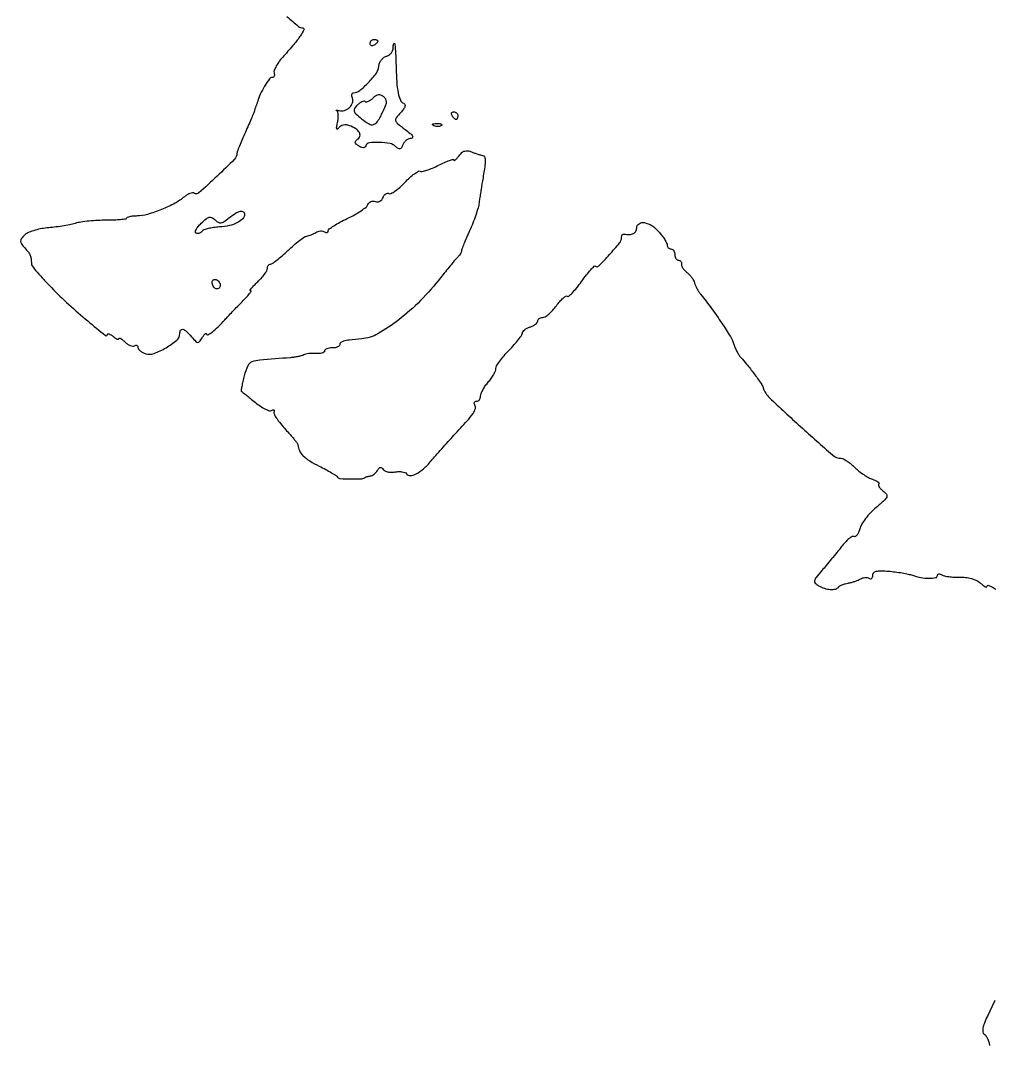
# Model space of a CAD drawing. Extents: x 1 to 578, y 1 to 707.
# Drawn here: x 18.1 to 272.7, y 85.8 to 355 of the extents above; entities that cross this region are included whole.
import ezdxf

# ---------------------------------------------------------------- set-up
doc = ezdxf.new("R2010")
doc.units = 0

msp = doc.modelspace()

# ---------------------------------------------------------------- linework, layer by layer
for points in [[(88.129661, 356.015531, 0.008142), (91.191244, 353.426601, 0.168021), (92.306704, 353.015973, -0.546807), (92.583296, 352.565065, -0.036999), (91.670462, 350.987345, -0.024926), (89.92121, 348.678295, -0.010034), (87.316183, 345.697539, 0.023707), (86.211319, 344.361298, 0.031176), (85.342912, 343.039177, 0.032206), (84.782765, 341.892609, 0.179853), (84.759806, 341.220581, -0.068961), (84.846695, 340.753823, -0.112034), (84.776074, 340.358546, -0.144661), (84.562041, 340.097767, -0.150165), (84.243848, 340, 0.242336), (83.520466, 339.627523, 0.018452), (82.272866, 337.735223, 0.0256), (81.122472, 335.60316, 0.046921), (80.446359, 333.75, -0.012471), (80.352917, 333.426271, -0.009258), (80.234243, 333.073437, -0.00937), (80.109771, 332.744461, -0.020802), (80, 332.5, 0.024315), (79.892255, 332.255471, 0.011072), (79.774328, 331.926563, 0.010934), (79.665085, 331.573729, 0.014767), (79.582818, 331.25, -0.042599), (79.427821, 330.756762, -0.002441), (78.816199, 329.287659, -0.003711), (78.065703, 327.545702, -0.002716), (77.207818, 325.622882, 0.004637), (76.361974, 323.707309, 0.006591), (75.648546, 321.988147, 0.003919), (75.080101, 320.532668, 0.091378), (75, 320.098035, -0.198625), (74.359598, 318.549545, -0.007499), (69.775315, 314.090893, -0.005933), (64.997521, 309.687486, -0.333153), (63.861746, 309.585446, 0.155345), (63.360997, 309.710829, 0.064497), (62.668579, 309.576447, 0.055267), (61.905499, 309.225623, 0.046259), (61.186987, 308.697547, -0.059721), (58.769512, 307.018859, -0.025384), (55.191118, 305.347761, -0.025198), (51.499889, 304.059642, -0.067298), (48.75, 303.641291, 0.018745), (47.695855, 303.584238, 0.030237), (46.807527, 303.448151, 0.03086), (46.15282, 303.264015, 0.318442), (45.999029, 303.047841, -0.373474), (45.809942, 302.830782, -0.010094), (44.456442, 302.668801, -0.016216), (42.761646, 302.555942, -0.009793), (40.749029, 302.5268, 0.014178), (38.519446, 302.474955, 0.011885), (36.160652, 302.296832, 0.012056), (34.012154, 302.030678, 0.031987), (32.5, 301.706297, -0.019526), (31.04065, 301.355014, -0.008614), (29.087935, 300.999794, -0.008511), (27.002405, 300.693775, -0.011322), (25.097226, 300.491009, 0.028379), (23.29946, 300.237427, 0.028206), (21.538216, 299.781569, 0.029397), (20.050098, 299.207047, 0.089785), (19.164068, 298.592639, 0.033903), (18.355459, 297.666253, 0.170229), (18.147, 297.021295, 0.153025), (18.376484, 296.347593, 0.025897), (19.245583, 295.281128, -0.018607), (20.217384, 294.123504, -0.066275), (20.704599, 293.289647, -0.073204), (20.931644, 292.401521, -0.02604), (21, 291.089898, 0.168841), (21.194785, 290.529511, 0.007137), (22.542188, 288.874594, 0.011594), (24.238421, 286.943686, 0.007919), (26.25, 284.826453, 0.013509), (30.802829, 280.428226, 0.011801), (35.792417, 276.073949, 0.005542), (40.446595, 272.288493, 0.627834), (41, 272.555495, -0.369296), (41.130149, 272.707675, -0.128303), (41.440625, 272.676694, -0.058761), (41.923678, 272.430068, -0.025826), (42.5, 272, 0.025998), (43.076326, 271.570237, 0.059248), (43.559375, 271.324622, 0.129665), (43.869644, 271.295323, 0.367029), (44, 271.448984, -0.43801), (44.136298, 271.574721, -0.108093), (44.464307, 271.474725, -0.047876), (44.97311, 271.121428, -0.020699), (45.58062, 270.562237, 0.044372), (46.253335, 269.999387, 0.05587), (46.967, 269.612836, 0.066704), (47.613782, 269.446604, 0.169581), (48.08062, 269.549826, -0.084569), (48.431826, 269.692076, -0.163354), (48.729932, 269.659832, -0.180836), (48.928297, 269.459873, -0.106296), (49, 269.126405, 0.166565), (49.146316, 268.699373, 0.059271), (49.605523, 268.233881, 0.050719), (50.272526, 267.804052, 0.040963), (51.061355, 267.480527, 0.168021), (53.215218, 267.535681, 0.043646), (56.388859, 269.052209, 0.042761), (59.203061, 271.054837, 0.218737), (59.993167, 272.75, -0.117575), (60.215731, 273.661286, -0.352503), (60.761583, 273.904638, -0.127815), (61.676931, 273.3894, -0.022357), (63.050457, 271.941823, 0.013048), (64.189577, 270.695641, 0.181003), (64.730576, 270.436955, 0.261092), (65.200878, 270.648607, 0.027574), (65.887344, 271.691823, -0.018766), (66.294582, 272.335085, -0.053474), (66.639137, 272.736954, -0.189362), (66.852577, 272.822425, -0.404901), (66.969591, 272.710573, 0.538168), (67.350891, 272.47948, 0.051696), (68.469111, 273.158714, 0.032052), (70.040616, 274.518355, 0.01685), (71.82037, 276.39174, -0.007355), (72.664714, 277.314992, -0.002865), (73.857988, 278.567395, -0.002835), (75.165597, 279.908843, -0.003515), (76.398314, 281.14174, 0.011356), (77.461705, 282.239174, 0.022823), (78.239672, 283.160386, 0.029017), (78.694191, 283.828136, 0.582702), (78.596792, 284, -0.569212), (78.501158, 284.161054, -0.041331), (78.852043, 284.694622, -0.026909), (79.517715, 285.456462, -0.012863), (80.448478, 286.364671, 0.022003), (81.425262, 287.353267, 0.026371), (82.25049, 288.368222, 0.026588), (82.843114, 289.279171, 0.131654), (83, 289.864671, -0.067979), (83.059274, 290.29863, -0.084553), (83.232551, 290.666497, -0.099728), (83.48977, 290.912488, -0.142016), (83.791662, 291, 0.157433), (84.267448, 291.153617, 0.00967), (85.473539, 292.059025, 0.013613), (86.883664, 293.224066, 0.009614), (88.405505, 294.605193, -0.01148), (89.95226, 295.998442, -0.01479), (91.438667, 297.202157, -0.012577), (92.722082, 298.130009, -0.112918), (93.363843, 298.383313, 0.038391), (93.888413, 298.504915, 0.018938), (94.533442, 298.734831, 0.018671), (95.188364, 299.025429, 0.025867), (95.75, 299.337137, -0.064839), (96.302442, 299.589764, -0.056848), (96.926563, 299.707098, -0.059797), (97.525052, 299.678832, -0.097035), (98, 299.5, 0.066267), (98.382875, 299.328452, 0.139048), (98.70625, 299.324387, 0.191106), (98.918766, 299.483082, 0.138813), (99, 299.770046, -0.236999), (99.229622, 300.227272, -0.016288), (100.453926, 301.078234, -0.020452), (102.053051, 302.023652, -0.013752), (103.949536, 302.976364, 0.016748), (105.882263, 303.961825, 0.021151), (107.595725, 305.006023, 0.019794), (108.932496, 305.979017, 0.134711), (109.411682, 306.630442, -0.104607), (109.715092, 307.098775, -0.099089), (110.187551, 307.415075, -0.09654), (110.756302, 307.530323, -0.093736), (111.333104, 307.425671, 0.114298), (111.918267, 307.343925, 0.100349), (112.510783, 307.519989, 0.093742), (113.019614, 307.92794, 0.08562), (113.363895, 308.505911, -0.060469), (113.670051, 309.083789, -0.091332), (114.073586, 309.483511, -0.120443), (114.506936, 309.646013, -0.169755), (114.906447, 309.557819, 0.262785), (115.453072, 309.536148, 0.032545), (116.514422, 310.171476, 0.031603), (117.77153, 311.162613, 0.020947), (119.087686, 312.445807, -0.017998), (120.394544, 313.735052, -0.02763), (121.623043, 314.743566, -0.026236), (122.656139, 315.419927, -0.276968), (123.13988, 315.413549, 0.199103), (123.659988, 315.329344, 0.020447), (124.883971, 315.672638, 0.022992), (126.362702, 316.229766, 0.016365), (127.965704, 316.982503, -0.013178), (129.513538, 317.721409, -0.024218), (130.814925, 318.227078, -0.024754), (131.787325, 318.499008, -0.481201), (132, 318.329194, 0.48667), (132.124152, 318.231852, 0.115336), (132.398147, 318.371228, 0.042711), (132.833994, 318.807249, 0.017116), (133.355392, 319.47135, -0.052568), (134.090039, 320.281743, -0.10618), (134.835283, 320.706244, -0.113766), (135.653577, 320.77156, -0.066164), (136.605392, 320.498846, 0.012715), (137.404113, 320.174489, 0.011847), (138.237209, 319.882948, 0.011918), (138.98957, 319.659169, 0.038826), (139.5, 319.562244, -0.26292), (140.028791, 319.181335, -0.109577), (140.222115, 318.292063, -0.036852), (140.085361, 316.539873, -0.00454), (139.471263, 312.75, 0.002735), (139.263296, 311.495244, 0.001593), (139.026856, 309.987929, 0.001593), (138.799648, 308.476626, 0.002694), (138.620162, 307.208907, -0.034966), (138.331255, 305.820532, -0.012224), (137.729103, 303.870572, -0.012071), (136.95971, 301.750312, -0.013806), (136.120162, 299.763771, 0.004717), (135.307907, 297.935229, 0.006694), (134.622797, 296.29288, 0.004014), (134.077553, 294.902759, 0.091696), (134, 294.483435, -0.119033), (133.921994, 294.160412, -0.026051), (133.632812, 293.662294, -0.025726), (133.228497, 293.107211, -0.022213), (132.75, 292.567536, 0.016069), (132.081948, 291.832463, 0.003542), (130.985938, 290.527132, 0.003681), (129.740234, 288.999236, 0.003534), (128.5, 287.43242, -0.029669), (123.25063, 281.469307, -0.032731), (117.492407, 276.375908, -0.035114), (112.008368, 272.715372, -0.10708), (107.762093, 271.378431, 0.004566), (104.457351, 271.044154, 0.03803), (102.9796, 270.766136, 0.108683), (102.262613, 270.394228, 0.222511), (102, 269.833333, -0.219986), (101.852551, 269.51442, -0.07762), (101.4125, 269.244792, -0.059018), (100.76581, 269.061007, -0.039769), (100, 269, 0.039747), (99.234189, 268.939027, 0.058992), (98.5875, 268.755341, 0.077585), (98.147434, 268.485862, 0.220073), (98, 268.167119, -0.253101), (97.835274, 267.86255, -0.075981), (97.339062, 267.63645, -0.055705), (96.61196, 267.515693, -0.03505), (95.75, 267.530165, 0.025218), (94.81755, 267.564153, 0.024438), (93.876491, 267.504921, 0.025206), (93.055587, 267.370653, 0.077522), (92.531673, 267.169096, -0.061313), (91.993738, 266.941962, -0.017068), (91.104113, 266.721503, -0.016956), (90.071935, 266.539137, -0.01705), (89.031673, 266.427541, 0.002596), (80.979998, 265.798533, 0.072324), (78.930947, 265.324052, 0.196938), (77.839216, 264.284655, 0.039525), (76.919947, 261.702705, 0.008259), (76.539699, 260.191586, 0.013155), (76.270142, 258.886556, 0.006987), (76.091321, 257.801971, 0.297659), (76.184275, 257.598853, -0.026684), (76.405692, 257.441998, -0.000649), (77.386816, 256.663094, -0.001411), (78.533998, 255.744626, -0.000959), (79.834672, 254.693108, 0.022746), (81.180483, 253.698808, 0.032362), (82.46594, 252.952329, 0.033667), (83.545425, 252.503413, 0.223717), (84.109449, 252.567643, -0.051646), (84.452463, 252.733496, -0.183089), (84.692682, 252.729894, -0.282067), (84.805313, 252.57981, -0.102478), (84.774777, 252.304092, 0.193286), (84.826953, 251.530199, 0.040729), (85.52625, 250.338318, 0.025149), (86.864428, 248.62224, 0.006094), (89.25, 245.928324, -0.010982), (89.922264, 245.154048, -0.014783), (90.493973, 244.422654, -0.011817), (90.93249, 243.795591, -0.133486), (91.027356, 243.510498, 0.104526), (91.429693, 242.022803, 0.078526), (92.430291, 240.64801, 0.057779), (94.109664, 239.318931, 0.025809), (96.583813, 237.959427, -0.008826), (98.304379, 237.0887, -0.011857), (99.829224, 236.236053, -0.00906), (101.062534, 235.477037, -0.112322), (101.446132, 235.08716, 0.246111), (102.139127, 234.676837, 0.011345), (104.967536, 234.594016, 0.013603), (107.763915, 234.651686, 0.164719), (108.75, 235.039071, -0.094177), (108.908633, 235.128437, -0.017455), (109.231027, 235.224758, -0.018166), (109.621332, 235.311666, -0.015687), (110.036475, 235.375, 0.093576), (110.493983, 235.519854, 0.043914), (111.014801, 235.86183, 0.041445), (111.514011, 236.328409, 0.04572), (111.911475, 236.856763, -0.044623), (112.334951, 237.422269, -0.172094), (112.714603, 237.628688, -0.221531), (113.076411, 237.525091, -0.075727), (113.438938, 237.0988, 0.142282), (113.877206, 236.702976, 0.059518), (114.636316, 236.44042, 0.052287), (115.570929, 236.337555, 0.046165), (116.547671, 236.422866, -0.036836), (117.514167, 236.525452, -0.04554), (118.417712, 236.472162, -0.052111), (119.13746, 236.285267, -0.166267), (119.515758, 235.974503, 0.27825), (120.497278, 235.470415, 0.102519), (122.05805, 235.906813, 0.064197), (123.990341, 237.243524, 0.034824), (126, 239.325301, -0.005044), (127.205541, 240.732863, -0.002358), (128.79375, 242.532599, -0.002336), (130.477309, 244.404664, -0.003271), (132, 246.06013, 0.004458), (135.474252, 249.855372, 0.031998), (137.013001, 251.804089, 0.078129), (137.617262, 253.059922, 0.214737), (137.4922, 254.012621, -0.083957), (137.338883, 254.389833, -0.162698), (137.372308, 254.709958, -0.181295), (137.585214, 254.922905, -0.107107), (137.940983, 255, 0.126365), (138.34486, 255.103728, 0.100771), (138.688914, 255.395678, 0.08987), (138.920184, 255.832397, 0.077092), (139, 256.34699, -0.097252), (139.131919, 257.018811, -0.02829), (139.5875, 257.975695, -0.027277), (140.234535, 259.018225, -0.026119), (141, 260, 0.024537), (141.765496, 260.975441, 0.026336), (142.4125, 261.999086, 0.027136), (142.870069, 262.930249, 0.100961), (143, 263.567161, -0.137735), (143.194312, 264.259165, -0.019035), (144.028125, 265.516528, -0.020637), (145.159778, 266.960003, -0.016149), (146.5, 268.432342, 0.01177), (147.840626, 269.879467, 0.016155), (148.971875, 271.246307, 0.012851), (149.833489, 272.419731, 0.153094), (150, 272.950804, -0.172351), (150.140624, 273.346643, -0.057323), (150.5875, 273.783079, -0.049055), (151.234572, 274.189687, -0.038935), (152, 274.5, 0.039709), (152.765398, 274.811679, 0.0497), (153.4125, 275.222265, 0.058089), (153.858844, 275.664493, 0.170109), (154, 276.067388, -0.139417), (154.101131, 276.423028, -0.100011), (154.385383, 276.726045, -0.085447), (154.810517, 276.9301, -0.069366), (155.311942, 277, 0.146171), (155.963485, 277.194632, 0.03215), (156.907109, 277.904342, 0.030853), (157.932326, 278.900084, 0.02542), (158.899998, 280.07861, -0.02013), (159.814683, 281.216937, -0.034092), (160.678982, 282.0814, -0.039079), (161.396076, 282.614436, -0.349943), (161.759868, 282.573465, 0.394572), (162.143161, 282.56052, 0.021043), (163.107971, 283.477446, 0.023753), (164.265847, 284.794258, 0.013929), (165.529412, 286.470588, -0.011413), (166.785463, 288.154507, -0.019433), (167.920042, 289.494541, -0.014527), (168.871549, 290.474877, -0.410081), (169.194069, 290.472598, 0.417055), (169.991297, 290.476461, 0.00971), (172.83357, 293.489218, 0.01274), (175.505885, 296.589531, 0.173179), (176, 297.97335, -0.073014), (176.056295, 298.356802, -0.100013), (176.220313, 298.663635, -0.119825), (176.464407, 298.846142, -0.140949), (176.75, 298.881579, 0.048851), (178.127449, 298.800245, 0.106242), (179.148513, 299.061331, 0.146926), (179.770102, 299.644818, 0.13207), (180, 300.5, -0.252799), (180.607216, 301.624233, -0.190192), (182.007898, 301.914669, -0.105343), (183.964192, 301.130235, -0.066054), (185.819665, 299.492394, -0.017987), (186.654409, 298.45957, -0.021662), (187.359526, 297.429881, -0.020953), (187.871274, 296.526118, -0.118887), (188, 295.992394, 0.099821), (188.07637, 295.61367, 0.098125), (188.29375, 295.291516, 0.097758), (188.61835, 295.075734, 0.098261), (189, 295, -0.148195), (189.381354, 294.884432, -0.098894), (189.70625, 294.559375, -0.082425), (189.925306, 294.073457, -0.064853), (190, 293.5, 0.064853), (190.074694, 292.926543, 0.082425), (190.29375, 292.440625, 0.098894), (190.618646, 292.115568, 0.148195), (191, 292, -0.097582), (191.362254, 291.928621, -0.126349), (191.632812, 291.726983, -0.12999), (191.767882, 291.424879, -0.106569), (191.75, 291.070582, 0.157229), (191.772093, 290.621325, 0.052513), (192.071356, 290.02626, 0.046135), (192.56482, 289.394499, 0.038426), (193.195043, 288.820582, -0.037802), (193.866259, 288.210863, -0.031709), (194.481749, 287.471775, -0.032885), (194.958279, 286.720511, -0.071996), (195.195043, 286.083333, 0.047301), (195.40247, 285.428037, 0.021668), (195.788342, 284.617708, 0.021231), (196.271598, 283.793314, 0.027429), (196.786548, 283.083333, -0.012366), (199.641251, 279.386962, -0.011646), (202.369219, 275.480491, -0.010548), (204.602303, 271.959564, -0.059265), (205.521282, 269.932945, 0.025317), (205.887581, 268.953718, 0.020669), (206.374163, 267.946187, 0.021148), (206.900557, 267.055007, 0.050197), (207.381932, 266.455, -0.025487), (208.878739, 264.767135, -0.009322), (210.825545, 262.2372, -0.006565), (212.661828, 259.687202, -0.075687), (213.207972, 258.584545, 0.126379), (214.908635, 255.873261, 0.005755), (223.006983, 248.364443, 0.004569), (231.408666, 240.890984, 0.178379), (233.704545, 240.014174, -0.118076), (234.320507, 239.858971, -0.026752), (235.254423, 239.304996, -0.026271), (236.289613, 238.531988, -0.02287), (237.289236, 237.619855, 0.027454), (238.364694, 236.656432, 0.021502), (239.62841, 235.729974, 0.021966), (240.88248, 234.968517, 0.048646), (241.910051, 234.528549, -0.028526), (242.730021, 234.215814, -0.056565), (243.328078, 233.861845, -0.098762), (243.625562, 233.527069, -0.341128), (243.590904, 233.257571, 0.263721), (243.505137, 232.947305, 0.079617), (243.70503, 232.480902, 0.056652), (244.141591, 231.937704, 0.034555), (244.765544, 231.399718, -0.077099), (245.585808, 230.561273, -0.264572), (245.661452, 229.831275, -0.106524), (245.007663, 228.927551, -0.009395), (242.863647, 227.071715, 0.029078), (241.424539, 225.723431, 0.02666), (240.106602, 224.17928, 0.027642), (239.080862, 222.673334, 0.074329), (238.58433, 221.479975, -0.034989), (238.275899, 220.536167, -0.062878), (237.877781, 219.826751, -0.098591), (237.459517, 219.446931, -0.280609), (237.08194, 219.449358, 0.275217), (236.595934, 219.457348, 0.039529), (235.740773, 218.872661, 0.035652), (234.743166, 217.943284, 0.023126), (233.72312, 216.740256, -0.004491), (232.578785, 215.28396, -0.002712), (231.198127, 213.578089, -0.002716), (229.808146, 211.898327, -0.004762), (228.637188, 210.52558, 0.010797), (227.134188, 208.719881, 0.115112), (226.727157, 207.862774, 0.253625), (226.911727, 207.227213, 0.067832), (227.775325, 206.562578, 0.051928), (229.330346, 205.874264, 0.062309), (230.901157, 205.574613, 0.074708), (232.224944, 205.687539, 0.175053), (233.04341, 206.224747, -0.102985), (233.383623, 206.524453, -0.031634), (234.001941, 206.825953, -0.03016), (234.754556, 207.08386, -0.02891), (235.54341, 207.253677, 0.024641), (236.384031, 207.427147, 0.018325), (237.292439, 207.697657, 0.018622), (238.132269, 208.016947, 0.039366), (238.75, 208.337947, -0.064837), (239.302442, 208.590265, -0.056823), (239.926563, 208.707336, -0.059765), (240.525054, 208.678893, -0.096977), (241, 208.5, 0.12309), (241.380252, 208.37877, 0.188033), (241.70625, 208.482494, 0.15023), (241.925854, 208.808504, 0.073775), (242, 209.308283, -0.19121), (242.254821, 209.95026, -0.14173), (242.918711, 210.342366, -0.067675), (244.140489, 210.485677, -0.016551), (246.168597, 210.381177, -0.011354), (247.917222, 210.192848, -0.010122), (249.72408, 209.919327, -0.010212), (251.338378, 209.607349, -0.030709), (252.418597, 209.305217, 0.038686), (254.628118, 208.725021, 0.043271), (256.818818, 208.52076, 0.049236), (258.516691, 208.677254, 0.359512), (259, 209.262551, -0.178345), (259.09718, 209.526333, -0.188211), (259.339904, 209.656664, -0.115738), (259.713481, 209.615497, -0.053393), (260.157121, 209.402894, 0.086855), (260.828378, 209.134553, 0.020933), (262.014099, 208.936915, 0.020864), (263.413895, 208.822465, 0.019361), (264.853856, 208.820822, -0.039842), (266.378843, 208.756635, -0.037968), (267.899831, 208.452105, -0.040314), (269.236987, 207.957799, -0.075365), (270.196735, 207.321957, 0.018267), (270.889425, 206.739656, 0.039408), (271.470291, 206.355988, 0.074019), (271.858921, 206.210956, 0.476968), (272, 206.325203, -0.565024), (272.522566, 206.64, -0.006444), (276.868327, 204.269798, -0.013636)], [(274.042468, 97.618592), (272.128118, 93.559296, 0.017956), (271.338365, 91.71587, 0.048013), (270.95356, 90.340992, 0.077174), (270.931503, 89.378198, 0.22397), (271.282837, 88.832238, -0.103898), (271.718337, 88.413834, -0.03895), (272.141551, 87.675536, -0.036508), (272.490878, 86.773978, -0.036635), (272.704872, 85.832238, 0.035962)]]:
    msp.add_lwpolyline(points, format="xyb")
for points in [[(112, 349.559017, -0.151918), (111.934461, 349.34829, -0.038439), (111.70625, 349.066025, -0.035638), (111.382774, 348.768994, -0.029505), (111, 348.5, -0.082592), (110.6179, 348.343488, -0.161196), (110.29375, 348.3746, -0.182303), (110.078288, 348.586039, -0.108972), (110, 348.940983, -0.093332), (110.076123, 349.345238, -0.09642), (110.29375, 349.688914, -0.099167), (110.618444, 349.918938, -0.105053), (111, 350, -0.042167), (111.382849, 349.967655, -0.061769), (111.70625, 349.870461, -0.081139), (111.92554, 349.727648, -0.210953)], [(116.770875, 343.75, 0.008954), (116.973278, 338.936138, 0.032662), (117.35494, 335.904368, 0.054088), (117.931785, 334.03029, 0.213764), (118.799158, 333.233614, -0.229049), (119.124047, 332.917265, -0.167311), (119.132657, 332.405917, -0.081257), (118.757248, 331.679289, -0.027755), (117.995455, 330.764747, 0.025494), (116.839529, 329.389727, 0.233564), (116.696919, 328.644864, 0.157249), (117.181358, 327.90815, 0.010386), (119.219251, 326.338242, -0.016499), (120.484395, 325.33875, -0.068692), (121.132514, 324.617445, -0.279088), (121.153103, 324.210179, -0.275946), (120.801268, 324, 0.094209), (120.146653, 323.875554, 0.066822), (119.492311, 323.510255, 0.064743), (118.937428, 322.97013, 0.075936), (118.574206, 322.332783, -0.041719), (118.20381, 321.565606, -0.194307), (117.821464, 321.272657, -0.21548), (117.370251, 321.34294, -0.051647), (116.767217, 321.832783, 0.148662), (115.206062, 322.665959, 0.042517), (112.447983, 322.970836, 0.040583), (109.794143, 322.822036, 0.282692), (108.833333, 322.032046, -0.150298), (108.586131, 321.693011, -0.162001), (108.198677, 321.564092, -0.103169), (107.665352, 321.675321, -0.040483), (107, 322.032046, -0.037037), (106.32856, 322.539418, -0.171086), (106.094115, 322.957805, -0.228043), (106.206629, 323.354231, -0.067731), (106.697214, 323.776393, 0.185581), (107.290822, 324.59313, 0.201548), (107.157899, 325.562566, 0.117817), (106.202544, 326.550601, 0.053312), (104.57995, 327.356811, 0.060843), (103.734152, 327.557596, 0.077966), (102.935807, 327.522385, 0.087049), (102.255251, 327.255795, 0.102039), (101.749066, 326.78387, -0.080619), (101.405964, 326.435601, -0.535787), (101.217184, 326.504886, -0.100496), (101.198861, 327.028307, -0.012124), (101.417397, 328.16724, 0.028173), (101.584463, 329.219259, 0.038996), (101.606624, 330.17402, 0.043793), (101.499914, 330.91898, 0.210707), (101.248281, 331.253345, -0.088031), (101.097059, 331.37712, -0.604949), (101.124227, 331.445369, -0.076593), (101.383041, 331.43267, -0.012331), (101.876748, 331.318852, 0.140085), (103.275017, 331.356782, 0.112913), (104.576916, 332.120201, 0.121315), (105.354664, 333.322656, 0.176572), (105.33357, 334.573113, -0.051654), (105.18628, 335.119762, -0.093611), (105.198605, 335.581211, -0.142582), (105.362679, 335.883963, -0.199974), (105.643011, 336.001221, 0.17138), (107.23513, 336.566003, 0.031583), (109.563718, 338.707187, 0.032721), (111.615904, 341.149883, 0.140446), (112.268502, 342.914356, -0.075814), (112.462069, 343.754196, -0.063724), (112.90446, 344.554188, -0.065573), (113.51776, 345.195115, -0.092546), (114.212816, 345.567545, 0.067814), (114.896018, 345.891484, 0.065925), (115.475015, 346.388981, 0.071202), (115.866509, 346.977325, 0.111704), (116, 347.567388, -0.021196), (116.023287, 348.116473, -0.034114), (116.094624, 348.57917, -0.037622), (116.197022, 348.914485, -0.309118), (116.322125, 349, -0.3853), (116.45492, 348.879828, -0.003612), (116.586822, 347.457812, -0.009541), (116.699161, 345.763017, -0.005748)], [(110.724994, 334.582136, -0.036593), (110.113814, 334.054421, -0.055206), (109.507014, 333.699872, -0.072355), (108.993435, 333.555502, -0.232818), (108.666667, 333.666667, 0.232508), (108.34007, 333.777987, 0.072486), (107.827175, 333.634318, 0.055297), (107.221318, 333.280706, 0.036667), (106.611255, 332.754112, 0.057831), (105.902972, 331.859855, 0.217577), (105.815385, 331.167603, 0.131269), (106.288158, 330.419625, 0.017131), (107.727888, 329.17756, 0.035044), (109.703926, 327.803789, 0.215227), (110.90624, 327.666782, 0.17818), (111.944391, 328.4778, 0.023058), (113.339274, 330.978272, 0.019439), (114.053081, 332.560224, 0.085925), (114.26887, 333.55522, 0.141033), (114.087351, 334.303189, 0.090187), (113.508544, 334.992909, 0.075234), (112.819117, 335.408556, 0.135538), (112.16883, 335.488894, 0.114819), (111.494818, 335.223468, 0.045434)], [(133, 330, -0.042167), (132.967655, 329.617151, -0.061769), (132.870461, 329.29375, -0.081139), (132.727648, 329.07446, -0.210953), (132.559017, 329, -0.151918), (132.34829, 329.065539, -0.038439), (132.066025, 329.29375, -0.035638), (131.768994, 329.617226, -0.029505), (131.5, 330, -0.082592), (131.343488, 330.3821, -0.161196), (131.3746, 330.70625, -0.182303), (131.586039, 330.921712, -0.108972), (131.940983, 331, -0.093332), (132.345238, 330.923877, -0.09642), (132.688914, 330.70625, -0.099167), (132.918938, 330.381556, -0.105053)], [(128.729167, 327.395833, -0.126455), (128.402231, 327.202593, -0.060344), (127.916927, 327.123424, -0.05415), (127.359369, 327.160852, -0.051402), (126.8125, 327.316886, -0.054073), (126.395823, 327.538436, -0.470617), (126.37858, 327.720685, -0.168741), (126.670344, 327.862007, -0.018894), (127.416667, 327.921053, -0.028489), (128.112848, 327.910055, -0.077125), (128.592839, 327.799335, -0.208169), (128.77538, 327.614691, -0.296942)], [(77, 304.122445, -0.191153), (76.52532, 302.926191, -0.086091), (75.151217, 301.895535, -0.063382), (73.04429, 301.137923, -0.038069), (70.409504, 300.759932, 0.019537), (68.866109, 300.596562, 0.024903), (67.462078, 300.320239, 0.024195), (66.340129, 299.982377, 0.151374), (65.865654, 299.628115, -0.086095), (65.550952, 299.322929, -0.073809), (65.135133, 299.121588, -0.074879), (64.684756, 299.05163, -0.09367), (64.269557, 299.128115, -0.342371), (64.080188, 299.442527, -0.088926), (64.263713, 300.046487, -0.05371), (64.789362, 300.849318, -0.027924), (65.600207, 301.732267, -0.020649), (66.889659, 302.888121, -0.113743), (67.719202, 303.302235, -0.183812), (68.437665, 303.210451, -0.073826), (69.246155, 302.610988, 0.066368), (70.056106, 301.991602, 0.166686), (70.776531, 301.853066, 0.112873), (71.615321, 302.173729, 0.022682), (72.910635, 303.12872, -0.026636), (74.604303, 304.356864, -0.084137), (75.887664, 304.908957, -0.211706), (76.656877, 304.769881, -0.248608)], [(70.457295, 286.069098, -0.09691), (70.607364, 285.670838, -0.097419), (70.59586, 285.246164, -0.09843), (70.424976, 284.860961, -0.101208), (70.121097, 284.574842, -0.157716), (69.728896, 284.478565, -0.122565), (69.308894, 284.61591, -0.09613), (68.923314, 284.976296, -0.065363), (68.63617, 285.505744, -0.124688), (68.524242, 286.447359, -0.293249), (68.960958, 286.965546, -0.232893), (69.729313, 286.843423, -0.100833)]]:
    msp.add_lwpolyline(points, format="xyb", close=True)

doc.saveas('drawing.dxf')
